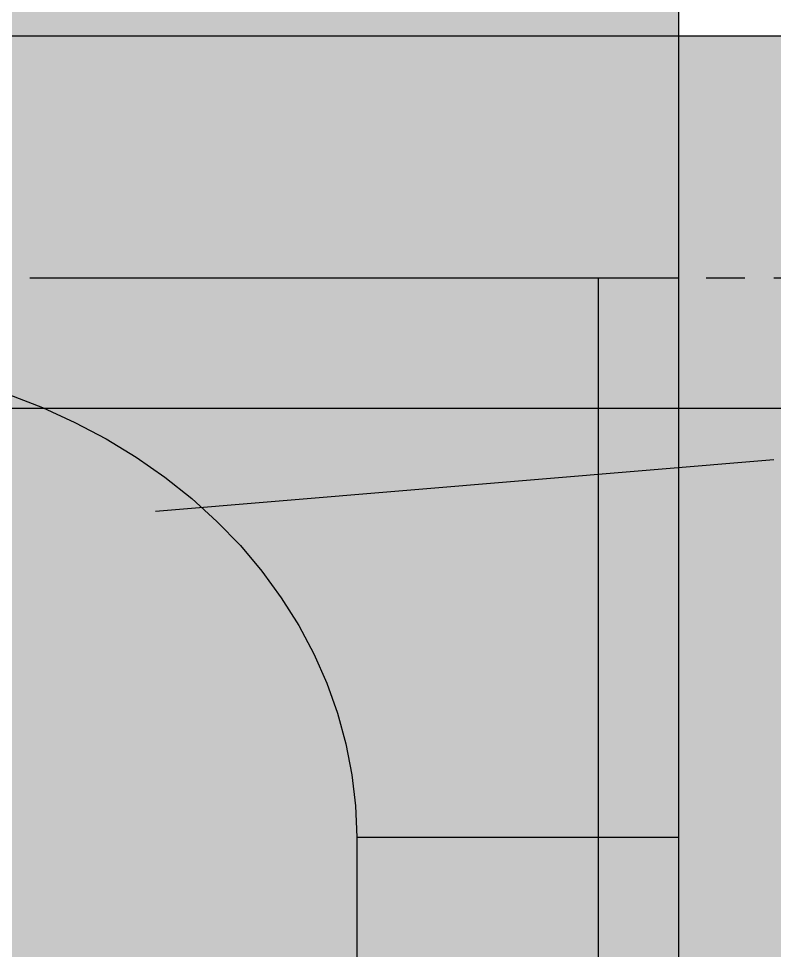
# Model space of a CAD drawing. Header units: inches. Extents: x 0.4 to 16.5, y 0.5 to 10.5.
# Drawn here: x 8.713 to 9.886, y 7.456 to 8.902 of the extents above; entities that cross this region are included whole.
import ezdxf

# ---------------------------------------------------------------- set-up
doc = ezdxf.new("R2010")
doc.units = ezdxf.units.IN
doc.header["$MEASUREMENT"] = 0
for name, color, linetype in [('A-ELEV-FILL', 7, 'Continuous'), ('A-ELEV-HIDN', 7, 'Continuous'), ('A-ELEV-IDEN', 7, 'Continuous'), ('A-ELEV-OTLN', 7, 'Continuous')]:
    doc.layers.add(name, color=color, linetype=linetype)

msp = doc.modelspace()

# ---------------------------------------------------------------- hatches: boundary and pattern name
at = {"layer": 'A-ELEV-FILL', "true_color": 0xd8ccb0}
msp.add_hatch(color=7, dxfattribs=at).paths.add_polyline_path([(6.9875, 6.25), (7.4875, 6.25), (7.4875, 7.6312), (7.4875, 7.6312), (7.4894, 7.6799), (7.495, 7.7283), (7.5043, 7.7763), (7.5173, 7.8237), (7.5339, 7.8703), (7.5541, 7.9159), (7.5777, 7.9602), (7.6047, 8.0031), (7.635, 8.0445), (7.6683, 8.084), (7.7046, 8.1216), (7.7438, 8.1572), (7.7856, 8.1904), (7.8298, 8.2213), (7.8764, 8.2497), (7.925, 8.2754), (7.9755, 8.2983), (8.0277, 8.3184), (8.0812, 8.3355), (8.136, 8.3497), (8.1918, 8.3607), (8.2483, 8.3686), (8.3053, 8.3734), (8.3625, 8.375), (8.4197, 8.3734), (8.4767, 8.3686), (8.5332, 8.3607), (8.589, 8.3497), (8.6438, 8.3355), (8.6973, 8.3184), (8.7495, 8.2983), (8.8, 8.2754), (8.8486, 8.2497), (8.8952, 8.2213), (8.9394, 8.1904), (8.9812, 8.1572), (9.0204, 8.1216), (9.0567, 8.084), (9.09, 8.0445), (9.1203, 8.0031), (9.1473, 7.9602), (9.1709, 7.9159), (9.1911, 7.8703), (9.2077, 7.8237), (9.2207, 7.7763), (9.23, 7.7283), (9.2356, 7.6799), (9.2375, 7.6312), (9.2375, 7.6312), (9.2375, 6.25), (9.7375, 6.25), (9.7375, 9.375), (6.9875, 9.375)])
at = {"layer": 'A-ELEV-FILL', "true_color": 0xcdcdcd}
msp.add_hatch(color=7, dxfattribs=at).paths.add_polyline_path([(4.3625, 6.25), (14.425, 6.25), (14.425, 8.875), (4.3625, 8.875)])
at = {"layer": 'A-ELEV-FILL', "true_color": 0x9e1b32}
for points in [[(9.2375, 7.6312), (9.2356, 7.6799), (9.23, 7.7283), (9.2207, 7.7763), (9.2077, 7.8237), (9.1911, 7.8703), (9.1709, 7.9159), (9.1473, 7.9602), (9.1203, 8.0031), (9.09, 8.0445), (9.0567, 8.084), (9.0204, 8.1216), (8.9812, 8.1572), (8.9394, 8.1904), (8.8952, 8.2213), (8.8486, 8.2497), (8.8, 8.2754), (8.7495, 8.2983), (8.6973, 8.3184), (8.6438, 8.3355), (8.589, 8.3497), (8.5332, 8.3607), (8.4767, 8.3686), (8.4197, 8.3734), (8.3625, 8.375), (8.3053, 8.3734), (8.2483, 8.3686), (8.1918, 8.3607), (8.136, 8.3497), (8.0812, 8.3355), (8.0277, 8.3184), (7.9755, 8.2983), (7.925, 8.2754), (7.8764, 8.2497), (7.8298, 8.2213), (7.7856, 8.1904), (7.7438, 8.1572), (7.7046, 8.1216), (7.6683, 8.084), (7.635, 8.0445), (7.6047, 8.0031), (7.5777, 7.9602), (7.5541, 7.9159), (7.5339, 7.8703), (7.5173, 7.8237), (7.5043, 7.7763), (7.495, 7.7283), (7.4894, 7.6799), (7.4875, 7.6312), (7.5875, 7.6312), (7.5892, 7.6734), (7.5941, 7.7153), (7.6024, 7.7568), (7.6139, 7.7979), (7.6286, 7.8382), (7.6465, 7.8776), (7.6674, 7.916), (7.6913, 7.9531), (7.7181, 7.9889), (7.7477, 8.0231), (7.7798, 8.0557), (7.8145, 8.0864), (7.8515, 8.1152), (7.8907, 8.142), (7.9319, 8.1665), (7.975, 8.1888), (8.0197, 8.2086), (8.0659, 8.226), (8.1134, 8.2408), (8.1619, 8.2531), (8.2113, 8.2626), (8.2613, 8.2695), (8.3118, 8.2736), (8.3625, 8.275), (8.4132, 8.2736), (8.4637, 8.2695), (8.5137, 8.2626), (8.5631, 8.2531), (8.6116, 8.2408), (8.6591, 8.226), (8.7053, 8.2086), (8.75, 8.1888), (8.7931, 8.1665), (8.8343, 8.142), (8.8735, 8.1152), (8.9105, 8.0864), (8.9452, 8.0557), (8.9773, 8.0231), (9.0069, 7.9889), (9.0337, 7.9531), (9.0576, 7.916), (9.0785, 7.8776), (9.0964, 7.8382), (9.1111, 7.7979), (9.1226, 7.7568), (9.1309, 7.7153), (9.1358, 7.6734), (9.1375, 7.6312)], [(9.1375, 6.25), (9.2375, 6.25), (9.2375, 7.6312), (9.1375, 7.6312)]]:
    msp.add_hatch(color=7, dxfattribs=at).paths.add_polyline_path(points)
at = {"layer": 'A-ELEV-FILL', "true_color": 0xe4e4e4}
msp.add_hatch(color=7, dxfattribs=at).paths.add_polyline_path([(1.3, 6.25), (14.425, 6.25), (14.425, 8.2969), (1.3, 8.2969)])
at = {"layer": 'A-ELEV-FILL', "true_color": 0xc9a227}
for points in [[(9.1375, 7.6312), (9.1358, 7.6734), (9.1309, 7.7153), (9.1226, 7.7568), (9.1111, 7.7979), (9.0964, 7.8382), (9.0785, 7.8776), (9.0576, 7.916), (9.0337, 7.9531), (9.0069, 7.9889), (8.9773, 8.0231), (8.9452, 8.0557), (8.9105, 8.0864), (8.8735, 8.1152), (8.8343, 8.142), (8.7931, 8.1665), (8.75, 8.1888), (8.7053, 8.2086), (8.6591, 8.226), (8.6116, 8.2408), (8.5631, 8.2531), (8.5137, 8.2626), (8.4637, 8.2695), (8.4132, 8.2736), (8.3625, 8.275), (8.3118, 8.2736), (8.2613, 8.2695), (8.2113, 8.2626), (8.1619, 8.2531), (8.1134, 8.2408), (8.0659, 8.226), (8.0197, 8.2086), (7.975, 8.1888), (7.9319, 8.1665), (7.8907, 8.142), (7.8515, 8.1152), (7.8145, 8.0864), (7.7798, 8.0557), (7.7477, 8.0231), (7.7181, 7.9889), (7.6913, 7.9531), (7.6674, 7.916), (7.6465, 7.8776), (7.6286, 7.8382), (7.6139, 7.7979), (7.6024, 7.7568), (7.5941, 7.7153), (7.5892, 7.6734), (7.5875, 7.6312), (7.6125, 7.6312), (7.6141, 7.6717), (7.6189, 7.712), (7.6269, 7.752), (7.6381, 7.7914), (7.6523, 7.8301), (7.6696, 7.868), (7.6898, 7.9049), (7.713, 7.9406), (7.7389, 7.975), (7.7675, 8.0079), (7.7986, 8.0392), (7.8322, 8.0688), (7.868, 8.0965), (7.9059, 8.1221), (7.9458, 8.1457), (7.9875, 8.1671), (8.0308, 8.1862), (8.0755, 8.2029), (8.1214, 8.2172), (8.1684, 8.2289), (8.2162, 8.2381), (8.2646, 8.2447), (8.3134, 8.2487), (8.3625, 8.25), (8.4116, 8.2487), (8.4604, 8.2447), (8.5088, 8.2381), (8.5566, 8.2289), (8.6036, 8.2172), (8.6495, 8.2029), (8.6942, 8.1862), (8.7375, 8.1671), (8.7792, 8.1457), (8.8191, 8.1221), (8.857, 8.0965), (8.8928, 8.0688), (8.9264, 8.0392), (8.9575, 8.0079), (8.9861, 7.975), (9.012, 7.9406), (9.0352, 7.9049), (9.0554, 7.868), (9.0727, 7.8301), (9.0869, 7.7914), (9.0981, 7.752), (9.1061, 7.712), (9.1109, 7.6717), (9.1125, 7.6312)], [(9.1125, 6.25), (9.1375, 6.25), (9.1375, 7.6312), (9.1125, 7.6312)]]:
    msp.add_hatch(color=7, dxfattribs=at).paths.add_polyline_path(points)

# ---------------------------------------------------------------- linework, layer by layer
at = {"layer": 'A-ELEV-HIDN'}
for p, q in [((8.73, 8.5), (8.79, 8.5)), ((8.835, 8.5), (8.895, 8.5)), ((8.94, 8.5), (9, 8.5)), ((9.045, 8.5), (9.105, 8.5)), ((9.15, 8.5), (9.21, 8.5)), ((9.255, 8.5), (9.315, 8.5)), ((9.36, 8.5), (9.42, 8.5)), ((9.465, 8.5), (9.525, 8.5)), ((9.57, 8.5), (9.63, 8.5)), ((9.675, 8.5), (9.735, 8.5)), ((9.78, 8.5), (9.84, 8.5)), ((9.885, 8.5), (9.945, 8.5))]:
    msp.add_line(p, q, dxfattribs=at)
at = {"layer": 'A-ELEV-IDEN'}
msp.add_line((8.925, 8.1375), (9.885, 8.2175), dxfattribs=at)
at = {"layer": 'A-ELEV-OTLN'}
for p, q in [((8.7438, 8.5), (9.7375, 8.5)), ((9.6125, 6.25), (9.6125, 8.5)), ((9.2375, 7.6312), (9.7375, 7.6312))]:
    msp.add_line(p, q, dxfattribs=at)
for points in [[(9.7375, 6.25), (9.7375, 9.375)], [(8.6973, 8.3184), (8.7495, 8.2983), (8.8, 8.2754), (8.8486, 8.2497), (8.8952, 8.2213), (8.9394, 8.1904), (8.9812, 8.1572), (9.0204, 8.1216), (9.0567, 8.084), (9.09, 8.0445), (9.1203, 8.0031), (9.1473, 7.9602), (9.1709, 7.9159), (9.1911, 7.8703), (9.2077, 7.8237), (9.2207, 7.7763), (9.23, 7.7283), (9.2356, 7.6799), (9.2375, 7.6312), (9.2375, 7.6312), (9.2375, 6.25)]]:
    msp.add_lwpolyline(points, dxfattribs=at)
for points in [[(4.3625, 6.25), (14.425, 6.25), (14.425, 8.875), (4.3625, 8.875)], [(1.3, 6.25), (14.425, 6.25), (14.425, 8.2969), (1.3, 8.2969)]]:
    msp.add_lwpolyline(points, close=True, dxfattribs=at)

doc.saveas('drawing.dxf')
